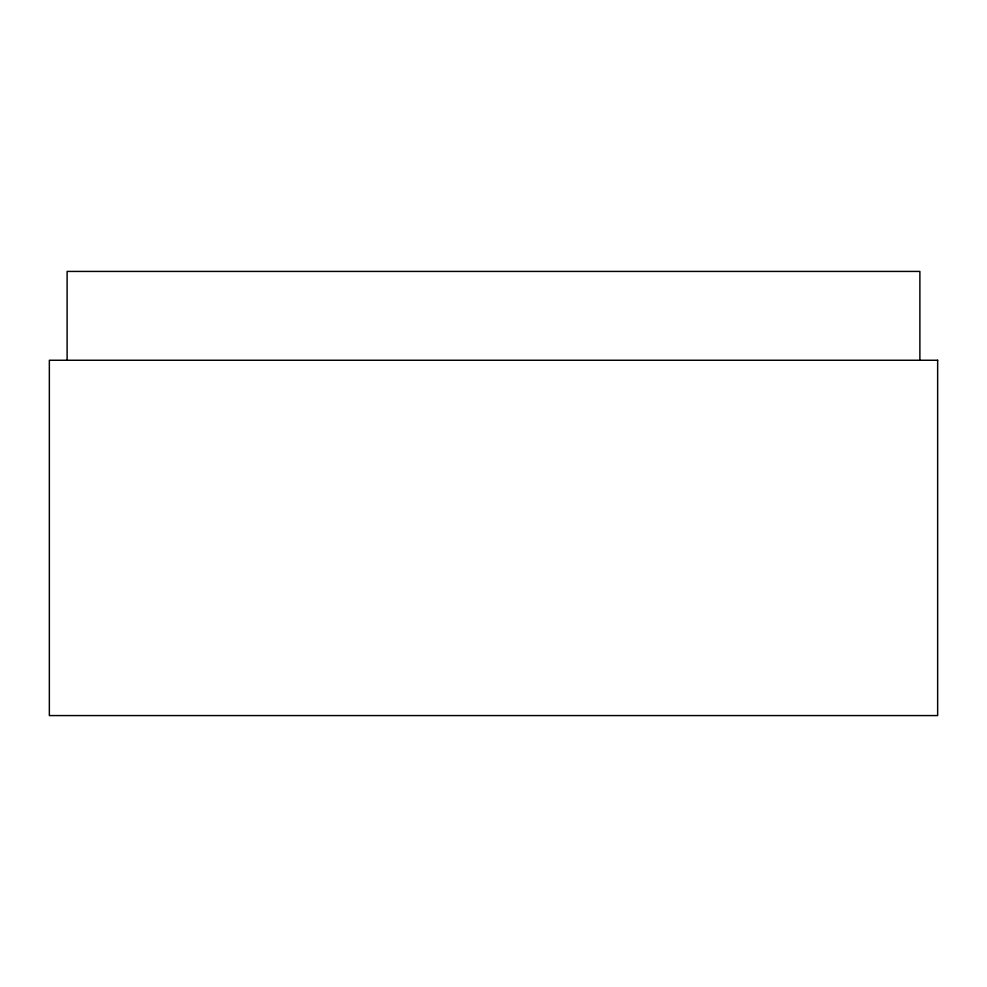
<?xml version="1.0" encoding="UTF-8"?>
<svg xmlns="http://www.w3.org/2000/svg" width="987" height="987" viewBox="0 0 987 987"><rect width="100%" height="100%" fill="white"/><g stroke="black" fill="none" stroke-linecap="round" stroke-linejoin="round"><path stroke-width="1.48" d="M919.884 360.255L919.884 271.425L67.116 271.425L67.116 360.255M937.65 360.255L49.35 360.255L49.35 715.575L937.65 715.575L937.65 360.255"/></g></svg>
